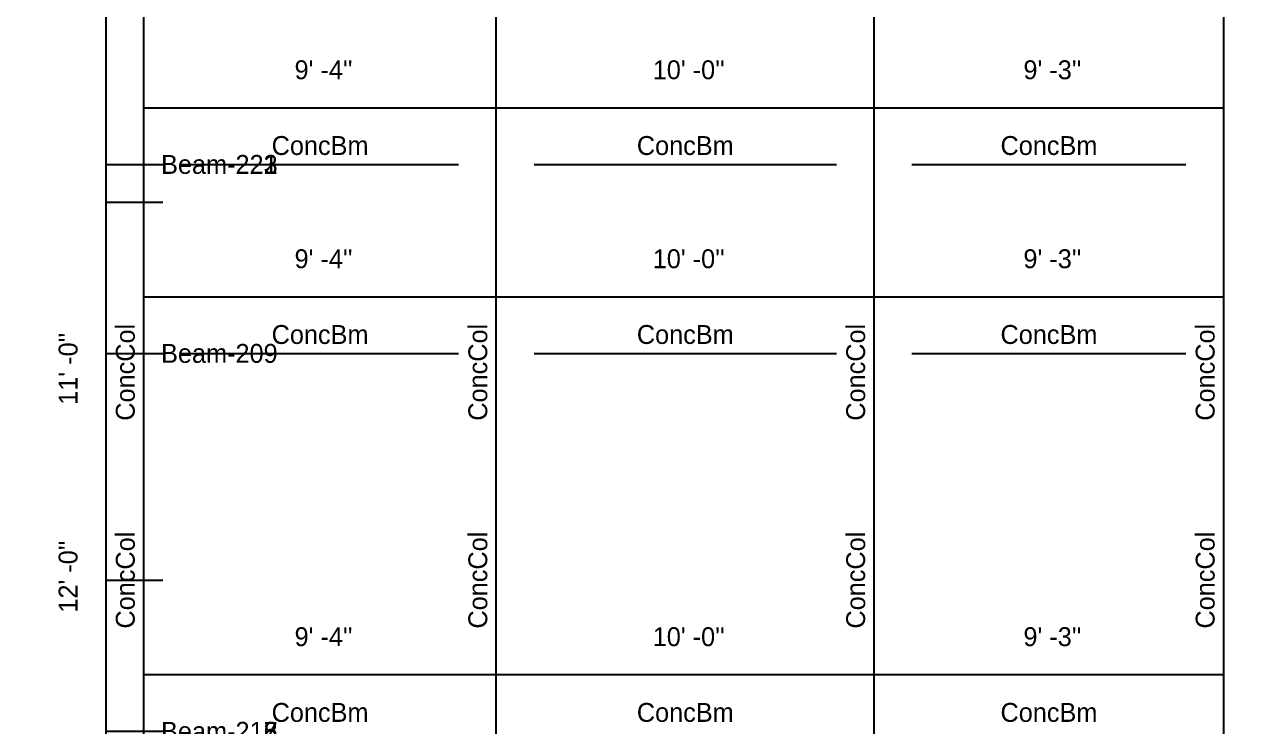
# Model space of a CAD drawing. Extents: x -38 to 2998, y -195 to 11529.
# Drawn here: x -38 to 347.7, y 7561.5 to 7784.5 of the extents above; entities that cross this region are included whole.
import ezdxf
from ezdxf.enums import TextEntityAlignment as Align

# ---------------------------------------------------------------- set-up
doc = ezdxf.new("R2010")
doc.units = 0
doc.header["$MEASUREMENT"] = 0
doc.layers.get('0').update_dxf_attribs({"linetype": 'CONTINUOUS'})
for name, color, linetype in [('CENTERLINES', 7, 'CONTINUOUS'), ('DIMENSIONS', 4, 'CONTINUOUS'), ('TEXT', 5, 'CONTINUOUS')]:
    doc.layers.add(name, color=color, linetype=linetype)
doc.dimstyles.get("Standard").update_dxf_attribs({"dimtxt": 0.18, "dimasz": 0.18, "dimexe": 0.18, "dimexo": 0.0625, "dimgap": 0.09, "dimtad": 0, "dimtih": 1, "dimtoh": 1, "dimdec": 4, "dimzin": 0, "dimtxsty": 'STANDARD', "dimcen": 0.09, "dimazin": 3, "dimtfac": 1, "dimtdec": 4, "dimtofl": 0, "dimtmove": 0, "dimatfit": 3, "dimtolj": 1, "dimtzin": 0})

# ---------------------------------------------------------------- blocks, each defined once
blk = doc.blocks.new('*D5613')
at = {"color": 1, "linetype": 'BYBLOCK'}
for points in [[(-8.29, 7676.29), (-7.23, 7675.23), (-16.77, 7684.77), (-15.71, 7683.71)], [(-8.29, 7532.29), (-7.23, 7531.23), (-16.77, 7540.77), (-15.71, 7539.71)]]:
    blk.add_solid(points, dxfattribs=at)
at = {"layer": 'DIMENSIONS', "color": 9, "linetype": 'BYBLOCK'}
for p, q in [((-12, 7680), (6, 7680)), ((-12, 7536), (6, 7536))]:
    blk.add_line(p, q, dxfattribs=at)
at = {"layer": 'DIMENSIONS', "color": 0, "linetype": 'BYBLOCK'}
blk.add_line((-12, 7536), (-12, 7680), dxfattribs=at)
at = {"layer": 'DIMENSIONS', "color": 0, "linetype": 'BYBLOCK', "insert": (-24, 7608), "char_height": 6, "attachment_point": 5, "rotation": 90}
blk.add_mtext("\\A1; 12' -0''", dxfattribs=at)
blk = doc.blocks.new('*D5614')
at = {"color": 1, "linetype": 'BYBLOCK'}
for points in [[(4.77, 7702.77), (3.71, 7701.71), (-3.71, 7694.29), (-4.77, 7693.23)], [(116.73, 7702.77), (115.67, 7701.71), (108.25, 7694.29), (107.19, 7693.23)]]:
    blk.add_solid(points, dxfattribs=at)
at = {"layer": 'DIMENSIONS', "color": 9, "linetype": 'BYBLOCK'}
for p, q in [((0, 7698), (0, 7716)), ((111.96, 7698), (111.96, 7716))]:
    blk.add_line(p, q, dxfattribs=at)
at = {"layer": 'DIMENSIONS', "color": 0, "linetype": 'BYBLOCK'}
blk.add_line((0, 7698), (111.96, 7698), dxfattribs=at)
at = {"layer": 'DIMENSIONS', "color": 0, "linetype": 'BYBLOCK', "insert": (55.98, 7710), "char_height": 6, "attachment_point": 5}
blk.add_mtext("\\A1; 9' -4''", dxfattribs=at)
blk = doc.blocks.new('*D5615')
at = {"color": 1, "linetype": 'BYBLOCK'}
for points in [[(116.73, 7702.77), (115.67, 7701.71), (108.25, 7694.29), (107.19, 7693.23)], [(236.73, 7702.77), (235.67, 7701.71), (228.25, 7694.29), (227.19, 7693.23)]]:
    blk.add_solid(points, dxfattribs=at)
at = {"layer": 'DIMENSIONS', "color": 9, "linetype": 'BYBLOCK'}
for p, q in [((111.96, 7698), (111.96, 7716)), ((231.96, 7698), (231.96, 7716))]:
    blk.add_line(p, q, dxfattribs=at)
at = {"layer": 'DIMENSIONS', "color": 0, "linetype": 'BYBLOCK'}
blk.add_line((111.96, 7698), (231.96, 7698), dxfattribs=at)
at = {"layer": 'DIMENSIONS', "color": 0, "linetype": 'BYBLOCK', "insert": (171.96, 7710), "char_height": 6, "attachment_point": 5}
blk.add_mtext("\\A1; 10' -0''", dxfattribs=at)
blk = doc.blocks.new('*D5616')
at = {"color": 1, "linetype": 'BYBLOCK'}
for points in [[(236.73, 7702.77), (235.67, 7701.71), (228.25, 7694.29), (227.19, 7693.23)], [(347.73, 7702.77), (346.67, 7701.71), (339.25, 7694.29), (338.19, 7693.23)]]:
    blk.add_solid(points, dxfattribs=at)
at = {"layer": 'DIMENSIONS', "color": 9, "linetype": 'BYBLOCK'}
for p, q in [((231.96, 7698), (231.96, 7716)), ((342.96, 7698), (342.96, 7716))]:
    blk.add_line(p, q, dxfattribs=at)
at = {"layer": 'DIMENSIONS', "color": 0, "linetype": 'BYBLOCK'}
blk.add_line((231.96, 7698), (342.96, 7698), dxfattribs=at)
at = {"layer": 'DIMENSIONS', "color": 0, "linetype": 'BYBLOCK', "insert": (287.46, 7710), "char_height": 6, "attachment_point": 5}
blk.add_mtext("\\A1; 9' -3''", dxfattribs=at)
blk = doc.blocks.new('*D5617')
at = {"color": 1, "linetype": 'BYBLOCK'}
for points in [[(-8.29, 7868.29), (-7.23, 7867.23), (-16.77, 7876.77), (-15.71, 7875.71)], [(-8.29, 7724.29), (-7.23, 7723.23), (-16.77, 7732.77), (-15.71, 7731.71)]]:
    blk.add_solid(points, dxfattribs=at)
at = {"layer": 'DIMENSIONS', "color": 9, "linetype": 'BYBLOCK'}
for p, q in [((-12, 7872), (6, 7872)), ((-12, 7728), (6, 7728))]:
    blk.add_line(p, q, dxfattribs=at)
at = {"layer": 'DIMENSIONS', "color": 0, "linetype": 'BYBLOCK'}
blk.add_line((-12, 7728), (-12, 7872), dxfattribs=at)
at = {"layer": 'DIMENSIONS', "color": 0, "linetype": 'BYBLOCK', "insert": (-24, 7800), "char_height": 6, "attachment_point": 5, "rotation": 90}
blk.add_mtext("\\A1; 12' -0''", dxfattribs=at)
blk = doc.blocks.new('*D6091')
at = {"color": 1, "linetype": 'BYBLOCK'}
for points in [[(-8.29, 7556.29), (-7.23, 7555.23), (-16.77, 7564.77), (-15.71, 7563.71)], [(-8.29, 7424.29), (-7.23, 7423.23), (-16.77, 7432.77), (-15.71, 7431.71)]]:
    blk.add_solid(points, dxfattribs=at)
at = {"layer": 'DIMENSIONS', "color": 9, "linetype": 'BYBLOCK'}
for p, q in [((-12, 7560), (6, 7560)), ((-12, 7428), (6, 7428))]:
    blk.add_line(p, q, dxfattribs=at)
at = {"layer": 'DIMENSIONS', "color": 0, "linetype": 'BYBLOCK'}
blk.add_line((-12, 7428), (-12, 7560), dxfattribs=at)
at = {"layer": 'DIMENSIONS', "color": 0, "linetype": 'BYBLOCK', "insert": (-24, 7494), "char_height": 6, "attachment_point": 5, "rotation": 90}
blk.add_mtext("\\A1; 11' -0''", dxfattribs=at)
blk = doc.blocks.new('*D6092')
at = {"color": 1, "linetype": 'BYBLOCK'}
for points in [[(4.77, 7582.77), (3.71, 7581.71), (-3.71, 7574.29), (-4.77, 7573.23)], [(116.73, 7582.77), (115.67, 7581.71), (108.25, 7574.29), (107.19, 7573.23)]]:
    blk.add_solid(points, dxfattribs=at)
at = {"layer": 'DIMENSIONS', "color": 9, "linetype": 'BYBLOCK'}
for p, q in [((0, 7578), (0, 7596)), ((111.96, 7578), (111.96, 7596))]:
    blk.add_line(p, q, dxfattribs=at)
at = {"layer": 'DIMENSIONS', "color": 0, "linetype": 'BYBLOCK'}
blk.add_line((0, 7578), (111.96, 7578), dxfattribs=at)
at = {"layer": 'DIMENSIONS', "color": 0, "linetype": 'BYBLOCK', "insert": (55.98, 7590), "char_height": 6, "attachment_point": 5}
blk.add_mtext("\\A1; 9' -4''", dxfattribs=at)
blk = doc.blocks.new('*D6093')
at = {"color": 1, "linetype": 'BYBLOCK'}
for points in [[(116.73, 7582.77), (115.67, 7581.71), (108.25, 7574.29), (107.19, 7573.23)], [(236.73, 7582.77), (235.67, 7581.71), (228.25, 7574.29), (227.19, 7573.23)]]:
    blk.add_solid(points, dxfattribs=at)
at = {"layer": 'DIMENSIONS', "color": 9, "linetype": 'BYBLOCK'}
for p, q in [((111.96, 7578), (111.96, 7596)), ((231.96, 7578), (231.96, 7596))]:
    blk.add_line(p, q, dxfattribs=at)
at = {"layer": 'DIMENSIONS', "color": 0, "linetype": 'BYBLOCK'}
blk.add_line((111.96, 7578), (231.96, 7578), dxfattribs=at)
at = {"layer": 'DIMENSIONS', "color": 0, "linetype": 'BYBLOCK', "insert": (171.96, 7590), "char_height": 6, "attachment_point": 5}
blk.add_mtext("\\A1; 10' -0''", dxfattribs=at)
blk = doc.blocks.new('*D6094')
at = {"color": 1, "linetype": 'BYBLOCK'}
for points in [[(236.73, 7582.77), (235.67, 7581.71), (228.25, 7574.29), (227.19, 7573.23)], [(347.73, 7582.77), (346.67, 7581.71), (339.25, 7574.29), (338.19, 7573.23)]]:
    blk.add_solid(points, dxfattribs=at)
at = {"layer": 'DIMENSIONS', "color": 9, "linetype": 'BYBLOCK'}
for p, q in [((231.96, 7578), (231.96, 7596)), ((342.96, 7578), (342.96, 7596))]:
    blk.add_line(p, q, dxfattribs=at)
at = {"layer": 'DIMENSIONS', "color": 0, "linetype": 'BYBLOCK'}
blk.add_line((231.96, 7578), (342.96, 7578), dxfattribs=at)
at = {"layer": 'DIMENSIONS', "color": 0, "linetype": 'BYBLOCK', "insert": (287.46, 7590), "char_height": 6, "attachment_point": 5}
blk.add_mtext("\\A1; 9' -3''", dxfattribs=at)
blk = doc.blocks.new('*D6095')
at = {"color": 1, "linetype": 'BYBLOCK'}
for points in [[(-8.29, 7736.29), (-7.23, 7735.23), (-16.77, 7744.77), (-15.71, 7743.71)], [(-8.29, 7604.29), (-7.23, 7603.23), (-16.77, 7612.77), (-15.71, 7611.71)]]:
    blk.add_solid(points, dxfattribs=at)
at = {"layer": 'DIMENSIONS', "color": 9, "linetype": 'BYBLOCK'}
for p, q in [((-12, 7740), (6, 7740)), ((-12, 7608), (6, 7608))]:
    blk.add_line(p, q, dxfattribs=at)
at = {"layer": 'DIMENSIONS', "color": 0, "linetype": 'BYBLOCK'}
blk.add_line((-12, 7608), (-12, 7740), dxfattribs=at)
at = {"layer": 'DIMENSIONS', "color": 0, "linetype": 'BYBLOCK', "insert": (-24, 7674), "char_height": 6, "attachment_point": 5, "rotation": 90}
blk.add_mtext("\\A1; 11' -0''", dxfattribs=at)
blk = doc.blocks.new('*D6096')
at = {"color": 1, "linetype": 'BYBLOCK'}
for points in [[(4.77, 7762.77), (3.71, 7761.71), (-3.71, 7754.29), (-4.77, 7753.23)], [(116.73, 7762.77), (115.67, 7761.71), (108.25, 7754.29), (107.19, 7753.23)]]:
    blk.add_solid(points, dxfattribs=at)
at = {"layer": 'DIMENSIONS', "color": 9, "linetype": 'BYBLOCK'}
for p, q in [((0, 7758), (0, 7776)), ((111.96, 7758), (111.96, 7776))]:
    blk.add_line(p, q, dxfattribs=at)
at = {"layer": 'DIMENSIONS', "color": 0, "linetype": 'BYBLOCK'}
blk.add_line((0, 7758), (111.96, 7758), dxfattribs=at)
at = {"layer": 'DIMENSIONS', "color": 0, "linetype": 'BYBLOCK', "insert": (55.98, 7770), "char_height": 6, "attachment_point": 5}
blk.add_mtext("\\A1; 9' -4''", dxfattribs=at)
blk = doc.blocks.new('*D6097')
at = {"color": 1, "linetype": 'BYBLOCK'}
for points in [[(116.73, 7762.77), (115.67, 7761.71), (108.25, 7754.29), (107.19, 7753.23)], [(236.73, 7762.77), (235.67, 7761.71), (228.25, 7754.29), (227.19, 7753.23)]]:
    blk.add_solid(points, dxfattribs=at)
at = {"layer": 'DIMENSIONS', "color": 9, "linetype": 'BYBLOCK'}
for p, q in [((111.96, 7758), (111.96, 7776)), ((231.96, 7758), (231.96, 7776))]:
    blk.add_line(p, q, dxfattribs=at)
at = {"layer": 'DIMENSIONS', "color": 0, "linetype": 'BYBLOCK'}
blk.add_line((111.96, 7758), (231.96, 7758), dxfattribs=at)
at = {"layer": 'DIMENSIONS', "color": 0, "linetype": 'BYBLOCK', "insert": (171.96, 7770), "char_height": 6, "attachment_point": 5}
blk.add_mtext("\\A1; 10' -0''", dxfattribs=at)
blk = doc.blocks.new('*D6098')
at = {"color": 1, "linetype": 'BYBLOCK'}
for points in [[(236.73, 7762.77), (235.67, 7761.71), (228.25, 7754.29), (227.19, 7753.23)], [(347.73, 7762.77), (346.67, 7761.71), (339.25, 7754.29), (338.19, 7753.23)]]:
    blk.add_solid(points, dxfattribs=at)
at = {"layer": 'DIMENSIONS', "color": 9, "linetype": 'BYBLOCK'}
for p, q in [((231.96, 7758), (231.96, 7776)), ((342.96, 7758), (342.96, 7776))]:
    blk.add_line(p, q, dxfattribs=at)
at = {"layer": 'DIMENSIONS', "color": 0, "linetype": 'BYBLOCK'}
blk.add_line((231.96, 7758), (342.96, 7758), dxfattribs=at)
at = {"layer": 'DIMENSIONS', "color": 0, "linetype": 'BYBLOCK', "insert": (287.46, 7770), "char_height": 6, "attachment_point": 5}
blk.add_mtext("\\A1; 9' -3''", dxfattribs=at)
blk = doc.blocks.new('*D6099')
at = {"color": 1, "linetype": 'BYBLOCK'}
for points in [[(-8.29, 7916.29), (-7.23, 7915.23), (-16.77, 7924.77), (-15.71, 7923.71)], [(-8.29, 7784.29), (-7.23, 7783.23), (-16.77, 7792.77), (-15.71, 7791.71)]]:
    blk.add_solid(points, dxfattribs=at)
at = {"layer": 'DIMENSIONS', "color": 9, "linetype": 'BYBLOCK'}
for p, q in [((-12, 7920), (6, 7920)), ((-12, 7788), (6, 7788))]:
    blk.add_line(p, q, dxfattribs=at)
at = {"layer": 'DIMENSIONS', "color": 0, "linetype": 'BYBLOCK'}
blk.add_line((-12, 7788), (-12, 7920), dxfattribs=at)
at = {"layer": 'DIMENSIONS', "color": 0, "linetype": 'BYBLOCK', "insert": (-24, 7854), "char_height": 6, "attachment_point": 5, "rotation": 90}
blk.add_mtext("\\A1; 11' -0''", dxfattribs=at)
blk = doc.blocks.new('*D6561')
at = {"color": 1, "linetype": 'BYBLOCK'}
for points in [[(-8.29, 7556.29), (-7.23, 7555.23), (-16.77, 7564.77), (-15.71, 7563.71)], [(-8.29, 7424.29), (-7.23, 7423.23), (-16.77, 7432.77), (-15.71, 7431.71)]]:
    blk.add_solid(points, dxfattribs=at)
at = {"layer": 'DIMENSIONS', "color": 9, "linetype": 'BYBLOCK'}
for p, q in [((-12, 7560), (6, 7560)), ((-12, 7428), (6, 7428))]:
    blk.add_line(p, q, dxfattribs=at)
at = {"layer": 'DIMENSIONS', "color": 0, "linetype": 'BYBLOCK'}
blk.add_line((-12, 7428), (-12, 7560), dxfattribs=at)
at = {"layer": 'DIMENSIONS', "color": 0, "linetype": 'BYBLOCK', "insert": (-24, 7494), "char_height": 6, "attachment_point": 5, "rotation": 90}
blk.add_mtext("\\A1; 11' -0''", dxfattribs=at)
blk = doc.blocks.new('*D6562')
at = {"color": 1, "linetype": 'BYBLOCK'}
for points in [[(4.77, 7582.77), (3.71, 7581.71), (-3.71, 7574.29), (-4.77, 7573.23)], [(116.73, 7582.77), (115.67, 7581.71), (108.25, 7574.29), (107.19, 7573.23)]]:
    blk.add_solid(points, dxfattribs=at)
at = {"layer": 'DIMENSIONS', "color": 9, "linetype": 'BYBLOCK'}
for p, q in [((0, 7578), (0, 7596)), ((111.96, 7578), (111.96, 7596))]:
    blk.add_line(p, q, dxfattribs=at)
at = {"layer": 'DIMENSIONS', "color": 0, "linetype": 'BYBLOCK'}
blk.add_line((0, 7578), (111.96, 7578), dxfattribs=at)
at = {"layer": 'DIMENSIONS', "color": 0, "linetype": 'BYBLOCK', "insert": (55.98, 7590), "char_height": 6, "attachment_point": 5}
blk.add_mtext("\\A1; 9' -4''", dxfattribs=at)
blk = doc.blocks.new('*D6563')
at = {"color": 1, "linetype": 'BYBLOCK'}
for points in [[(116.73, 7582.77), (115.67, 7581.71), (108.25, 7574.29), (107.19, 7573.23)], [(236.73, 7582.77), (235.67, 7581.71), (228.25, 7574.29), (227.19, 7573.23)]]:
    blk.add_solid(points, dxfattribs=at)
at = {"layer": 'DIMENSIONS', "color": 9, "linetype": 'BYBLOCK'}
for p, q in [((111.96, 7578), (111.96, 7596)), ((231.96, 7578), (231.96, 7596))]:
    blk.add_line(p, q, dxfattribs=at)
at = {"layer": 'DIMENSIONS', "color": 0, "linetype": 'BYBLOCK'}
blk.add_line((111.96, 7578), (231.96, 7578), dxfattribs=at)
at = {"layer": 'DIMENSIONS', "color": 0, "linetype": 'BYBLOCK', "insert": (171.96, 7590), "char_height": 6, "attachment_point": 5}
blk.add_mtext("\\A1; 10' -0''", dxfattribs=at)
blk = doc.blocks.new('*D6564')
at = {"color": 1, "linetype": 'BYBLOCK'}
for points in [[(236.73, 7582.77), (235.67, 7581.71), (228.25, 7574.29), (227.19, 7573.23)], [(347.73, 7582.77), (346.67, 7581.71), (339.25, 7574.29), (338.19, 7573.23)]]:
    blk.add_solid(points, dxfattribs=at)
at = {"layer": 'DIMENSIONS', "color": 9, "linetype": 'BYBLOCK'}
for p, q in [((231.96, 7578), (231.96, 7596)), ((342.96, 7578), (342.96, 7596))]:
    blk.add_line(p, q, dxfattribs=at)
at = {"layer": 'DIMENSIONS', "color": 0, "linetype": 'BYBLOCK'}
blk.add_line((231.96, 7578), (342.96, 7578), dxfattribs=at)
at = {"layer": 'DIMENSIONS', "color": 0, "linetype": 'BYBLOCK', "insert": (287.46, 7590), "char_height": 6, "attachment_point": 5}
blk.add_mtext("\\A1; 9' -3''", dxfattribs=at)
blk = doc.blocks.new('*D6565')
at = {"color": 1, "linetype": 'BYBLOCK'}
for points in [[(-8.29, 7736.29), (-7.23, 7735.23), (-16.77, 7744.77), (-15.71, 7743.71)], [(-8.29, 7604.29), (-7.23, 7603.23), (-16.77, 7612.77), (-15.71, 7611.71)]]:
    blk.add_solid(points, dxfattribs=at)
at = {"layer": 'DIMENSIONS', "color": 9, "linetype": 'BYBLOCK'}
for p, q in [((-12, 7740), (6, 7740)), ((-12, 7608), (6, 7608))]:
    blk.add_line(p, q, dxfattribs=at)
at = {"layer": 'DIMENSIONS', "color": 0, "linetype": 'BYBLOCK'}
blk.add_line((-12, 7608), (-12, 7740), dxfattribs=at)
at = {"layer": 'DIMENSIONS', "color": 0, "linetype": 'BYBLOCK', "insert": (-24, 7674), "char_height": 6, "attachment_point": 5, "rotation": 90}
blk.add_mtext("\\A1; 11' -0''", dxfattribs=at)
blk = doc.blocks.new('*D6566')
at = {"color": 1, "linetype": 'BYBLOCK'}
for points in [[(4.77, 7762.77), (3.71, 7761.71), (-3.71, 7754.29), (-4.77, 7753.23)], [(116.73, 7762.77), (115.67, 7761.71), (108.25, 7754.29), (107.19, 7753.23)]]:
    blk.add_solid(points, dxfattribs=at)
at = {"layer": 'DIMENSIONS', "color": 9, "linetype": 'BYBLOCK'}
for p, q in [((0, 7758), (0, 7776)), ((111.96, 7758), (111.96, 7776))]:
    blk.add_line(p, q, dxfattribs=at)
at = {"layer": 'DIMENSIONS', "color": 0, "linetype": 'BYBLOCK'}
blk.add_line((0, 7758), (111.96, 7758), dxfattribs=at)
at = {"layer": 'DIMENSIONS', "color": 0, "linetype": 'BYBLOCK', "insert": (55.98, 7770), "char_height": 6, "attachment_point": 5}
blk.add_mtext("\\A1; 9' -4''", dxfattribs=at)
blk = doc.blocks.new('*D6567')
at = {"color": 1, "linetype": 'BYBLOCK'}
for points in [[(116.73, 7762.77), (115.67, 7761.71), (108.25, 7754.29), (107.19, 7753.23)], [(236.73, 7762.77), (235.67, 7761.71), (228.25, 7754.29), (227.19, 7753.23)]]:
    blk.add_solid(points, dxfattribs=at)
at = {"layer": 'DIMENSIONS', "color": 9, "linetype": 'BYBLOCK'}
for p, q in [((111.96, 7758), (111.96, 7776)), ((231.96, 7758), (231.96, 7776))]:
    blk.add_line(p, q, dxfattribs=at)
at = {"layer": 'DIMENSIONS', "color": 0, "linetype": 'BYBLOCK'}
blk.add_line((111.96, 7758), (231.96, 7758), dxfattribs=at)
at = {"layer": 'DIMENSIONS', "color": 0, "linetype": 'BYBLOCK', "insert": (171.96, 7770), "char_height": 6, "attachment_point": 5}
blk.add_mtext("\\A1; 10' -0''", dxfattribs=at)
blk = doc.blocks.new('*D6568')
at = {"color": 1, "linetype": 'BYBLOCK'}
for points in [[(236.73, 7762.77), (235.67, 7761.71), (228.25, 7754.29), (227.19, 7753.23)], [(347.73, 7762.77), (346.67, 7761.71), (339.25, 7754.29), (338.19, 7753.23)]]:
    blk.add_solid(points, dxfattribs=at)
at = {"layer": 'DIMENSIONS', "color": 9, "linetype": 'BYBLOCK'}
for p, q in [((231.96, 7758), (231.96, 7776)), ((342.96, 7758), (342.96, 7776))]:
    blk.add_line(p, q, dxfattribs=at)
at = {"layer": 'DIMENSIONS', "color": 0, "linetype": 'BYBLOCK'}
blk.add_line((231.96, 7758), (342.96, 7758), dxfattribs=at)
at = {"layer": 'DIMENSIONS', "color": 0, "linetype": 'BYBLOCK', "insert": (287.46, 7770), "char_height": 6, "attachment_point": 5}
blk.add_mtext("\\A1; 9' -3''", dxfattribs=at)
blk = doc.blocks.new('*D6569')
at = {"color": 1, "linetype": 'BYBLOCK'}
for points in [[(-8.29, 7916.29), (-7.23, 7915.23), (-16.77, 7924.77), (-15.71, 7923.71)], [(-8.29, 7784.29), (-7.23, 7783.23), (-16.77, 7792.77), (-15.71, 7791.71)]]:
    blk.add_solid(points, dxfattribs=at)
at = {"layer": 'DIMENSIONS', "color": 9, "linetype": 'BYBLOCK'}
for p, q in [((-12, 7920), (6, 7920)), ((-12, 7788), (6, 7788))]:
    blk.add_line(p, q, dxfattribs=at)
at = {"layer": 'DIMENSIONS', "color": 0, "linetype": 'BYBLOCK'}
blk.add_line((-12, 7788), (-12, 7920), dxfattribs=at)
at = {"layer": 'DIMENSIONS', "color": 0, "linetype": 'BYBLOCK', "insert": (-24, 7854), "char_height": 6, "attachment_point": 5, "rotation": 90}
blk.add_mtext("\\A1; 11' -0''", dxfattribs=at)
blk = doc.blocks.new('*D7031')
at = {"color": 1, "linetype": 'BYBLOCK'}
for points in [[(-8.29, 7556.29), (-7.23, 7555.23), (-16.77, 7564.77), (-15.71, 7563.71)], [(-8.29, 7424.29), (-7.23, 7423.23), (-16.77, 7432.77), (-15.71, 7431.71)]]:
    blk.add_solid(points, dxfattribs=at)
at = {"layer": 'DIMENSIONS', "color": 9, "linetype": 'BYBLOCK'}
for p, q in [((-12, 7560), (6, 7560)), ((-12, 7428), (6, 7428))]:
    blk.add_line(p, q, dxfattribs=at)
at = {"layer": 'DIMENSIONS', "color": 0, "linetype": 'BYBLOCK'}
blk.add_line((-12, 7428), (-12, 7560), dxfattribs=at)
at = {"layer": 'DIMENSIONS', "color": 0, "linetype": 'BYBLOCK', "insert": (-24, 7494), "char_height": 6, "attachment_point": 5, "rotation": 90}
blk.add_mtext("\\A1; 11' -0''", dxfattribs=at)
blk = doc.blocks.new('*D7032')
at = {"color": 1, "linetype": 'BYBLOCK'}
for points in [[(4.77, 7582.77), (3.71, 7581.71), (-3.71, 7574.29), (-4.77, 7573.23)], [(116.73, 7582.77), (115.67, 7581.71), (108.25, 7574.29), (107.19, 7573.23)]]:
    blk.add_solid(points, dxfattribs=at)
at = {"layer": 'DIMENSIONS', "color": 9, "linetype": 'BYBLOCK'}
for p, q in [((0, 7578), (0, 7596)), ((111.96, 7578), (111.96, 7596))]:
    blk.add_line(p, q, dxfattribs=at)
at = {"layer": 'DIMENSIONS', "color": 0, "linetype": 'BYBLOCK'}
blk.add_line((0, 7578), (111.96, 7578), dxfattribs=at)
at = {"layer": 'DIMENSIONS', "color": 0, "linetype": 'BYBLOCK', "insert": (55.98, 7590), "char_height": 6, "attachment_point": 5}
blk.add_mtext("\\A1; 9' -4''", dxfattribs=at)
blk = doc.blocks.new('*D7033')
at = {"color": 1, "linetype": 'BYBLOCK'}
for points in [[(116.73, 7582.77), (115.67, 7581.71), (108.25, 7574.29), (107.19, 7573.23)], [(236.73, 7582.77), (235.67, 7581.71), (228.25, 7574.29), (227.19, 7573.23)]]:
    blk.add_solid(points, dxfattribs=at)
at = {"layer": 'DIMENSIONS', "color": 9, "linetype": 'BYBLOCK'}
for p, q in [((111.96, 7578), (111.96, 7596)), ((231.96, 7578), (231.96, 7596))]:
    blk.add_line(p, q, dxfattribs=at)
at = {"layer": 'DIMENSIONS', "color": 0, "linetype": 'BYBLOCK'}
blk.add_line((111.96, 7578), (231.96, 7578), dxfattribs=at)
at = {"layer": 'DIMENSIONS', "color": 0, "linetype": 'BYBLOCK', "insert": (171.96, 7590), "char_height": 6, "attachment_point": 5}
blk.add_mtext("\\A1; 10' -0''", dxfattribs=at)
blk = doc.blocks.new('*D7034')
at = {"color": 1, "linetype": 'BYBLOCK'}
for points in [[(236.73, 7582.77), (235.67, 7581.71), (228.25, 7574.29), (227.19, 7573.23)], [(347.73, 7582.77), (346.67, 7581.71), (339.25, 7574.29), (338.19, 7573.23)]]:
    blk.add_solid(points, dxfattribs=at)
at = {"layer": 'DIMENSIONS', "color": 9, "linetype": 'BYBLOCK'}
for p, q in [((231.96, 7578), (231.96, 7596)), ((342.96, 7578), (342.96, 7596))]:
    blk.add_line(p, q, dxfattribs=at)
at = {"layer": 'DIMENSIONS', "color": 0, "linetype": 'BYBLOCK'}
blk.add_line((231.96, 7578), (342.96, 7578), dxfattribs=at)
at = {"layer": 'DIMENSIONS', "color": 0, "linetype": 'BYBLOCK', "insert": (287.46, 7590), "char_height": 6, "attachment_point": 5}
blk.add_mtext("\\A1; 9' -3''", dxfattribs=at)
blk = doc.blocks.new('*D7035')
at = {"color": 1, "linetype": 'BYBLOCK'}
for points in [[(-8.29, 7736.29), (-7.23, 7735.23), (-16.77, 7744.77), (-15.71, 7743.71)], [(-8.29, 7604.29), (-7.23, 7603.23), (-16.77, 7612.77), (-15.71, 7611.71)]]:
    blk.add_solid(points, dxfattribs=at)
at = {"layer": 'DIMENSIONS', "color": 9, "linetype": 'BYBLOCK'}
for p, q in [((-12, 7740), (6, 7740)), ((-12, 7608), (6, 7608))]:
    blk.add_line(p, q, dxfattribs=at)
at = {"layer": 'DIMENSIONS', "color": 0, "linetype": 'BYBLOCK'}
blk.add_line((-12, 7608), (-12, 7740), dxfattribs=at)
at = {"layer": 'DIMENSIONS', "color": 0, "linetype": 'BYBLOCK', "insert": (-24, 7674), "char_height": 6, "attachment_point": 5, "rotation": 90}
blk.add_mtext("\\A1; 11' -0''", dxfattribs=at)
blk = doc.blocks.new('*D7036')
at = {"color": 1, "linetype": 'BYBLOCK'}
for points in [[(4.77, 7762.77), (3.71, 7761.71), (-3.71, 7754.29), (-4.77, 7753.23)], [(116.73, 7762.77), (115.67, 7761.71), (108.25, 7754.29), (107.19, 7753.23)]]:
    blk.add_solid(points, dxfattribs=at)
at = {"layer": 'DIMENSIONS', "color": 9, "linetype": 'BYBLOCK'}
for p, q in [((0, 7758), (0, 7776)), ((111.96, 7758), (111.96, 7776))]:
    blk.add_line(p, q, dxfattribs=at)
at = {"layer": 'DIMENSIONS', "color": 0, "linetype": 'BYBLOCK'}
blk.add_line((0, 7758), (111.96, 7758), dxfattribs=at)
at = {"layer": 'DIMENSIONS', "color": 0, "linetype": 'BYBLOCK', "insert": (55.98, 7770), "char_height": 6, "attachment_point": 5}
blk.add_mtext("\\A1; 9' -4''", dxfattribs=at)
blk = doc.blocks.new('*D7037')
at = {"color": 1, "linetype": 'BYBLOCK'}
for points in [[(116.73, 7762.77), (115.67, 7761.71), (108.25, 7754.29), (107.19, 7753.23)], [(236.73, 7762.77), (235.67, 7761.71), (228.25, 7754.29), (227.19, 7753.23)]]:
    blk.add_solid(points, dxfattribs=at)
at = {"layer": 'DIMENSIONS', "color": 9, "linetype": 'BYBLOCK'}
for p, q in [((111.96, 7758), (111.96, 7776)), ((231.96, 7758), (231.96, 7776))]:
    blk.add_line(p, q, dxfattribs=at)
at = {"layer": 'DIMENSIONS', "color": 0, "linetype": 'BYBLOCK'}
blk.add_line((111.96, 7758), (231.96, 7758), dxfattribs=at)
at = {"layer": 'DIMENSIONS', "color": 0, "linetype": 'BYBLOCK', "insert": (171.96, 7770), "char_height": 6, "attachment_point": 5}
blk.add_mtext("\\A1; 10' -0''", dxfattribs=at)
blk = doc.blocks.new('*D7038')
at = {"color": 1, "linetype": 'BYBLOCK'}
for points in [[(236.73, 7762.77), (235.67, 7761.71), (228.25, 7754.29), (227.19, 7753.23)], [(347.73, 7762.77), (346.67, 7761.71), (339.25, 7754.29), (338.19, 7753.23)]]:
    blk.add_solid(points, dxfattribs=at)
at = {"layer": 'DIMENSIONS', "color": 9, "linetype": 'BYBLOCK'}
for p, q in [((231.96, 7758), (231.96, 7776)), ((342.96, 7758), (342.96, 7776))]:
    blk.add_line(p, q, dxfattribs=at)
at = {"layer": 'DIMENSIONS', "color": 0, "linetype": 'BYBLOCK'}
blk.add_line((231.96, 7758), (342.96, 7758), dxfattribs=at)
at = {"layer": 'DIMENSIONS', "color": 0, "linetype": 'BYBLOCK', "insert": (287.46, 7770), "char_height": 6, "attachment_point": 5}
blk.add_mtext("\\A1; 9' -3''", dxfattribs=at)
blk = doc.blocks.new('*D7039')
at = {"color": 1, "linetype": 'BYBLOCK'}
for points in [[(-8.29, 7916.29), (-7.23, 7915.23), (-16.77, 7924.77), (-15.71, 7923.71)], [(-8.29, 7784.29), (-7.23, 7783.23), (-16.77, 7792.77), (-15.71, 7791.71)]]:
    blk.add_solid(points, dxfattribs=at)
at = {"layer": 'DIMENSIONS', "color": 9, "linetype": 'BYBLOCK'}
for p, q in [((-12, 7920), (6, 7920)), ((-12, 7788), (6, 7788))]:
    blk.add_line(p, q, dxfattribs=at)
at = {"layer": 'DIMENSIONS', "color": 0, "linetype": 'BYBLOCK'}
blk.add_line((-12, 7788), (-12, 7920), dxfattribs=at)
at = {"layer": 'DIMENSIONS', "color": 0, "linetype": 'BYBLOCK', "insert": (-24, 7854), "char_height": 6, "attachment_point": 5, "rotation": 90}
blk.add_mtext("\\A1; 11' -0''", dxfattribs=at)

msp = doc.modelspace()

# ---------------------------------------------------------------- linework, layer by layer
at = {"layer": 'CENTERLINES', "color": 0, "linetype": 'CONTINUOUS'}
for p, q in [((0, 7728), (0, 7872)), ((111.96, 7728), (111.96, 7872)), ((231.96, 7728), (231.96, 7872)), ((342.96, 7728), (342.96, 7872)), ((0, 7608), (0, 7740)), ((0, 7608), (0, 7740)), ((0, 7608), (0, 7740)), ((12, 7740), (99.96, 7740)), ((12, 7740), (99.96, 7740)), ((12, 7740), (99.96, 7740)), ((111.96, 7608), (111.96, 7740)), ((111.96, 7608), (111.96, 7740)), ((111.96, 7608), (111.96, 7740)), ((123.96, 7740), (219.96, 7740)), ((123.96, 7740), (219.96, 7740)), ((123.96, 7740), (219.96, 7740)), ((231.96, 7608), (231.96, 7740)), ((231.96, 7608), (231.96, 7740)), ((231.96, 7608), (231.96, 7740)), ((243.96, 7740), (330.96, 7740)), ((243.96, 7740), (330.96, 7740)), ((243.96, 7740), (330.96, 7740)), ((342.96, 7608), (342.96, 7740)), ((342.96, 7608), (342.96, 7740)), ((342.96, 7608), (342.96, 7740)), ((0, 7536), (0, 7680)), ((12, 7680), (99.96, 7680)), ((111.96, 7536), (111.96, 7680)), ((123.96, 7680), (219.96, 7680)), ((231.96, 7536), (231.96, 7680)), ((243.96, 7680), (330.96, 7680)), ((342.96, 7536), (342.96, 7680))]:
    msp.add_line(p, q, dxfattribs=at)

# ---------------------------------------------------------------- texts
at = {"layer": 'TEXT', "color": 0}
for s, p in [('ConcBm', (55.98, 7746)), ('ConcBm', (55.98, 7746)), ('ConcBm', (55.98, 7746)), ('ConcBm', (171.96, 7746)), ('ConcBm', (171.96, 7746)), ('ConcBm', (171.96, 7746)), ('ConcBm', (287.46, 7746)), ('ConcBm', (287.46, 7746)), ('ConcBm', (287.46, 7746)), ('Beam-223', (24, 7740)), ('Beam-222', (24, 7740)), ('Beam-221', (24, 7740)), ('ConcBm', (55.98, 7686)), ('ConcBm', (171.96, 7686)), ('ConcBm', (287.46, 7686)), ('Beam-209', (24, 7680)), ('ConcBm', (55.98, 7566)), ('ConcBm', (55.98, 7566)), ('ConcBm', (55.98, 7566)), ('ConcBm', (171.96, 7566)), ('ConcBm', (171.96, 7566)), ('ConcBm', (171.96, 7566)), ('ConcBm', (287.46, 7566)), ('ConcBm', (287.46, 7566)), ('ConcBm', (287.46, 7566)), ('Beam-218', (24, 7560)), ('Beam-217', (24, 7560)), ('Beam-216', (24, 7560))]:
    msp.add_text(s, height=6, dxfattribs=at).set_placement(p, align=Align.MIDDLE)
for p in [(-6, 7674), (-6, 7674), (-6, 7674), (105.96, 7674), (105.96, 7674), (105.96, 7674), (225.96, 7674), (225.96, 7674), (225.96, 7674), (336.96, 7674), (336.96, 7674), (336.96, 7674), (-6, 7608), (105.96, 7608), (225.96, 7608), (336.96, 7608)]:
    msp.add_text('ConcCol', height=6, rotation=90, dxfattribs=at).set_placement(p, align=Align.MIDDLE)

# ---------------------------------------------------------------- dimensions: what is measured, and where the dimension line sits
at = {"layer": 'DIMENSIONS'}
for base, p1, p2, picture, middle in [((-12, 7920), (-24, 7788), (-24, 7920), '*D6099', (-24, 7854)), ((-12, 7920), (-24, 7788), (-24, 7920), '*D6569', (-24, 7854)), ((-12, 7920), (-24, 7788), (-24, 7920), '*D7039', (-24, 7854)), ((-12, 7872), (-24, 7728), (-24, 7872), '*D5617', (-24, 7800)), ((111.96, 7758), (0, 7746), (111.96, 7746), '*D6096', (55.98, 7746)), ((111.96, 7758), (0, 7746), (111.96, 7746), '*D6566', (55.98, 7746)), ((111.96, 7758), (0, 7746), (111.96, 7746), '*D7036', (55.98, 7746)), ((231.96, 7758), (111.96, 7746), (231.96, 7746), '*D6097', (171.96, 7746)), ((231.96, 7758), (111.96, 7746), (231.96, 7746), '*D6567', (171.96, 7746)), ((231.96, 7758), (111.96, 7746), (231.96, 7746), '*D7037', (171.96, 7746)), ((342.96, 7758), (231.96, 7746), (342.96, 7746), '*D6098', (287.46, 7746)), ((342.96, 7758), (231.96, 7746), (342.96, 7746), '*D6568', (287.46, 7746)), ((342.96, 7758), (231.96, 7746), (342.96, 7746), '*D7038', (287.46, 7746)), ((-12, 7740), (-24, 7608), (-24, 7740), '*D6095', (-24, 7674)), ((-12, 7740), (-24, 7608), (-24, 7740), '*D6565', (-24, 7674)), ((-12, 7740), (-24, 7608), (-24, 7740), '*D7035', (-24, 7674)), ((111.96, 7698), (0, 7686), (111.96, 7686), '*D5614', (55.98, 7686)), ((231.96, 7698), (111.96, 7686), (231.96, 7686), '*D5615', (171.96, 7686)), ((342.96, 7698), (231.96, 7686), (342.96, 7686), '*D5616', (287.46, 7686)), ((-12, 7680), (-24, 7536), (-24, 7680), '*D5613', (-24, 7608)), ((111.96, 7578), (0, 7566), (111.96, 7566), '*D6092', (55.98, 7566)), ((111.96, 7578), (0, 7566), (111.96, 7566), '*D6562', (55.98, 7566)), ((111.96, 7578), (0, 7566), (111.96, 7566), '*D7032', (55.98, 7566)), ((231.96, 7578), (111.96, 7566), (231.96, 7566), '*D6093', (171.96, 7566)), ((231.96, 7578), (111.96, 7566), (231.96, 7566), '*D6563', (171.96, 7566)), ((231.96, 7578), (111.96, 7566), (231.96, 7566), '*D7033', (171.96, 7566)), ((342.96, 7578), (231.96, 7566), (342.96, 7566), '*D6094', (287.46, 7566)), ((342.96, 7578), (231.96, 7566), (342.96, 7566), '*D6564', (287.46, 7566)), ((342.96, 7578), (231.96, 7566), (342.96, 7566), '*D7034', (287.46, 7566)), ((-12, 7560), (-24, 7428), (-24, 7560), '*D6091', (-24, 7494)), ((-12, 7560), (-24, 7428), (-24, 7560), '*D6561', (-24, 7494)), ((-12, 7560), (-24, 7428), (-24, 7560), '*D7031', (-24, 7494))]:
    dim = msp.add_linear_dim(base=base, p1=p1, p2=p2, dimstyle='STANDARD', dxfattribs=at)
    dim.commit()
    dim.dimension.update_dxf_attribs({"geometry": picture, "text_midpoint": middle})

doc.saveas('drawing.dxf')
